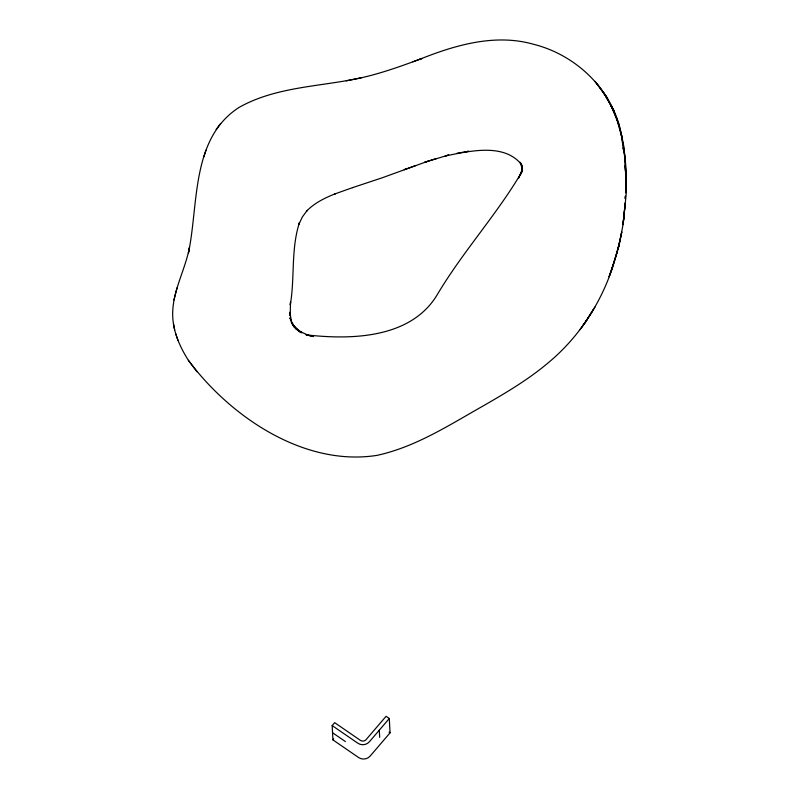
<?xml version="1.0" encoding="UTF-8"?>
<svg xmlns="http://www.w3.org/2000/svg" width="799" height="799" viewBox="0 0 799 799"><rect width="100%" height="100%" fill="white"/><g stroke="black" fill="none" stroke-linecap="round" stroke-linejoin="round"><path stroke-width="1.2" d="M436.574 158.472L424.718 162.237L448.688 155.006L445.183 155.965C469.023 151.331 503.989 142.482 521.587 164.654L520.049 162.187L522.266 168.689L521.947 165.253L521.587 172.774L522.356 168.629L520.808 173.942L522.426 169.428L518.401 178.387L520.848 173.673C495.68 215.88 462.202 252.574 437.103 294.921C410.716 338.646 351.041 339.994 306.017 334.821L313.338 336.549L307.835 335.041L298.167 330.606L301.942 332.734L294.012 326.741L297.378 329.657L291.375 322.606L293.962 326.092L291.645 322.127L293.313 325.912L289.917 317.812L291.445 321.528L289.887 312.309L290.177 315.795L290.526 301.922L290.307 304.888C294.931 277.633 290.826 249.178 299.435 222.631L298.886 224.269L302.422 216.879L307.245 210.327L306.426 211.286C314.347 203.026 324.793 197.932 335.29 193.767L334.701 193.987L352.659 187.605M625.557 192.719L626.276 179.675L625.317 165.563L626.026 186.746M625.627 192.689L625.787 190.312M623 224.689L625.257 203.036L623 224.689L619.844 241.877L614.031 262.861L609.078 276.814L616.958 253.113L621.802 231.87L618.096 248.948L618.776 246.092L611.644 269.902M412.943 61.763L421.942 58.477C399.36 66.856 376.589 75.086 352.848 79.54C314.576 86.811 273.658 87.87 238.991 107.456C190.791 138.627 198.751 204.264 188.404 253.143L189.493 247.4C184.639 272.849 169.028 296.938 173.443 323.615C175.44 336.818 181.273 349.103 188.374 360.289C230.202 416.678 304.029 466.826 376.998 455.37C415.74 446.951 449.418 424.958 483.485 405.752C505.837 392.858 528.229 379.665 548.014 362.966C578.216 338.057 600.439 304.189 612.683 267.106M623.979 217.478L623.23 222.931L626.216 194.017L626.276 179.675L626.176 184.359C626.865 168.949 624.698 153.678 622.041 138.547M177.028 287.79L173.902 300.024M205.972 150.242L203.725 157.113M594.905 307.086L584.958 322.826L593.347 309.642M581.742 327.2L586.616 320.379L580.044 329.578M220.634 123.465L216.13 129.518M332.154 725.582L334.651 722.666L360.379 740.333A4.075 3.655 -3.1 0 0 366.092 739.634L386.067 716.304L389.283 718.511L390.062 732.823L370.087 756.154A8.15 7.311 -3.1 0 1 358.661 757.572L332.933 739.894L332.154 725.582L357.892 743.25A8.15 7.311 -3.1 0 0 369.318 741.842L389.283 718.511M332.933 739.894L333.712 738.985M419.755 59.266C455.52 44.954 495.3 33.358 533.642 44.305C577.617 55.341 614.721 91.885 621.892 137.398C617.947 116.824 608.329 97.468 595.005 81.358L607.6 98.487L603.774 92.984L613.892 110.831L611.005 105.538L618.656 123.915L616.768 118.851L621.892 137.398M427.505 161.358L382.451 177.708L352.509 187.655M415.83 165.483L404.204 169.678L406.052 169.018M361.557 77.693L346.267 80.819M465.038 151.89L468.723 151.251L456.948 153.268M389.053 732.134L390.062 732.823M332.544 732.733L345.408 741.572M294.012 326.741L301.073 332.734L297.777 329.937M294.122 326.252L296.739 329.707L291.375 322.606M188.374 360.289L196.973 371.775M175.78 333.862L177.897 340.154M173.443 323.615L174.621 329.887M622.491 142.082L625.327 160.939L625.417 169.638M622.521 143.071L621.023 132.554L623.879 146.676L625.327 160.939L624.978 156.464L625.377 170.976M623.19 147.745L623.52 150.082M623.24 147.785L623.54 150.092M522.166 167.62L522.266 168.689M379.295 730.176L379.685 737.337M625.357 196.274L625.227 198.641L625.387 196.264"/></g></svg>
